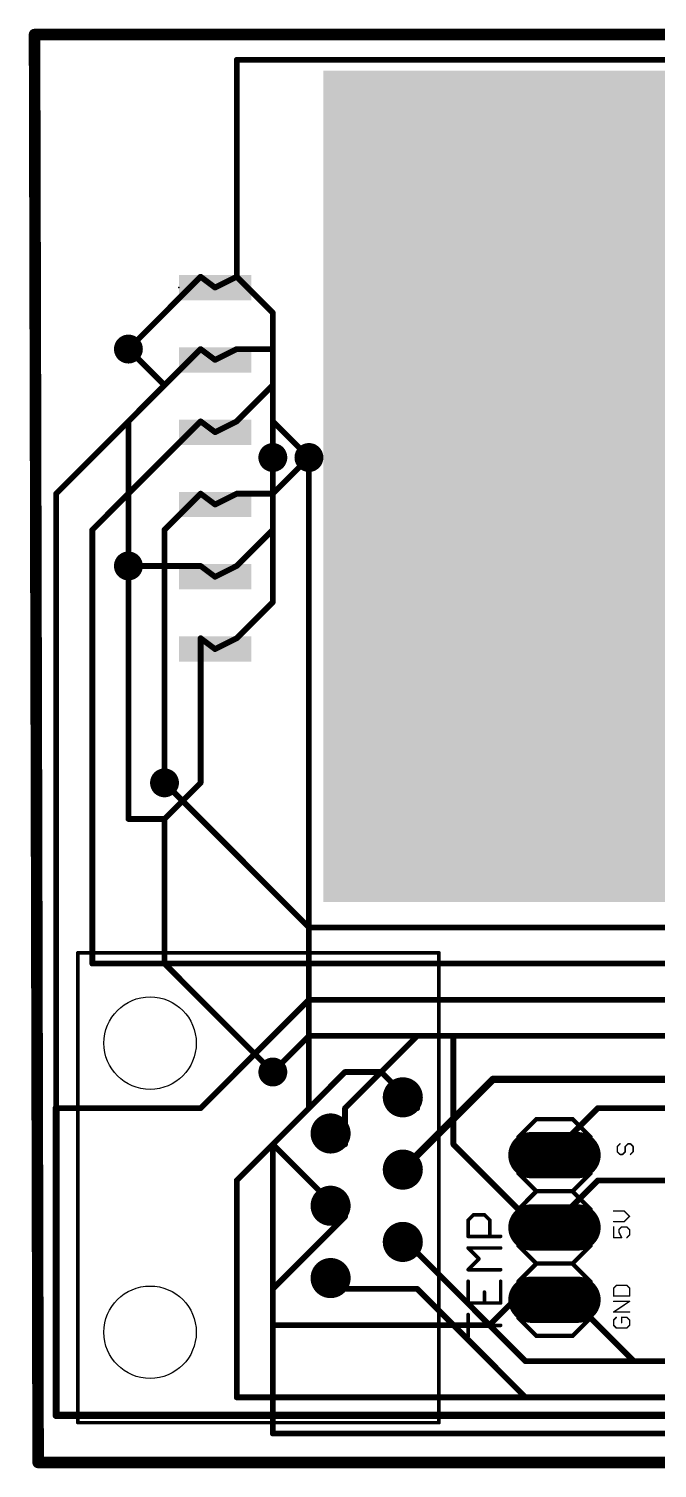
# Model space of a CAD drawing. Extents: x -2.2 to 88.8, y 2.6 to 53.2.
# Drawn here: x -2.2 to 19.9, y 2.6 to 53.2 of the extents above; entities that cross this region are included whole.
import ezdxf

# ---------------------------------------------------------------- set-up
doc = ezdxf.new("R2010")
doc.units = 0
for name, color, linetype in [('1', 22, 'CONTINUOUS'), ('16', 175, 'CONTINUOUS'), ('17', 82, 'CONTINUOUS'), ('18', 82, 'CONTINUOUS'), ('20', 7, 'CONTINUOUS'), ('21', 253, 'CONTINUOUS'), ('23', 7, 'CONTINUOUS'), ('25', 253, 'CONTINUOUS'), ('41', 22, 'CONTINUOUS'), ('42', 175, 'CONTINUOUS')]:
    doc.layers.add(name, color=color, linetype=linetype)

# ---------------------------------------------------------------- blocks, each defined once
blk = doc.blocks.new('RECT')
blk.add_solid([(-0.5, -0.5), (0.5, -0.5), (-0.5, 0.5), (0.5, 0.5)])
blk = doc.blocks.new('LONGP100')
at = {"const_width": 1}
blk.add_lwpolyline([(-0.5, 0), (0.5, 0)], dxfattribs=at)
at = {"const_width": 0.5}
for points in [[(-0.5, 0.25, 1), (-0.5, -0.25)], [(0.5, -0.25, 1), (0.5, 0.25)]]:
    blk.add_lwpolyline(points, format="xyb", dxfattribs=at)
blk = doc.blocks.new('ROUNDP')
at = {"const_width": 0.5}
blk.add_lwpolyline([(0, -0.25, 1), (0, 0.25, 1), (0, -0.25)], format="xyb", dxfattribs=at)
blk = doc.blocks.new('ROUNDV')
at = {"const_width": 0.5}
blk.add_lwpolyline([(0, -0.25, 1), (0, 0.25, 1), (0, -0.25)], format="xyb", dxfattribs=at)

msp = doc.modelspace()

# ---------------------------------------------------------------- linework, layer by layer
at = {"layer": '1'}
for points, const_width in [([(5.08, 44.45), (4.318, 44.069)], 0.2032), ([(5.08, 44.45), (6.35, 43.18)], 0.2032), ([(6.35, 43.18), (6.35, 40.64)], 0.2032), ([(2.54, 40.64), (1.27, 41.91)], 0.2032), ([(3.81, 41.91), (2.54, 40.64)], 0.2032), ([(3.81, 41.91), (4.318, 41.529)], 0.2032), ([(2.54, 40.64), (1.27, 39.37)], 0.2032), ([(6.35, 40.64), (5.08, 39.37)], 0.2032), ([(6.35, 40.64), (6.35, 39.37)], 0.2032), ([(1.27, 39.37), (1.27, 34.29)], 0.2032), ([(5.08, 39.37), (4.318, 38.989)], 0.2032), ([(6.35, 39.37), (7.62, 38.1)], 0.2032), ([(6.35, 38.1), (6.35, 35.56)], 0.2032), ([(7.62, 15.24), (7.62, 38.1)], 0.2032), ([(2.54, 35.56), (3.81, 36.83)], 0.2032), ([(3.81, 36.83), (4.318, 36.449)], 0.2032), ([(2.54, 26.67), (2.54, 35.56)], 0.2032), ([(6.35, 35.56), (5.08, 34.29)], 0.2032), ([(1.27, 34.29), (1.27, 25.4)], 0.2032), ([(5.08, 34.29), (4.318, 33.909)], 0.2032), ([(3.81, 26.67), (3.81, 31.75)], 0.2032), ([(3.81, 31.75), (4.318, 31.369)], 0.2032), ([(2.54, 25.4), (3.81, 26.67)], 0.2032), ([(1.27, 25.4), (2.54, 25.4)], 0.2032), ([(2.54, 25.4), (2.54, 20.32)], 0.2032), ([(2.54, 20.32), (6.35, 16.51)], 0.2032), ([(11.43, 17.78), (8.89, 15.24)], 0.2032), ([(30.48, 17.78), (11.43, 17.78)], 0.2032), ([(14.097, 16.256), (10.922, 13.081)], 0.254), ([(21.844, 16.256), (14.097, 16.256)], 0.254), ([(6.35, 13.97), (7.62, 15.24)], 0.2032), ([(8.89, 15.24), (8.89, 13.97)], 0.2032), ([(8.89, 13.97), (8.382, 14.351)], 0.2032), ([(8.89, 11.43), (6.35, 13.97)], 0.2032), ([(6.35, 13.97), (6.35, 3.81)], 0.2032), ([(16.51, 11.43), (17.78, 12.7)], 0.2032), ([(17.78, 12.7), (25.4, 12.7)], 0.2032), ([(8.89, 11.43), (8.382, 11.811)], 0.2032), ([(16.51, 11.43), (16.256, 11.049)], 0.2032), ([(11.43, 10.16), (10.922, 10.541)], 0.2032), ([(15.24, 6.35), (11.43, 10.16)], 0.2032), ([(8.89, 8.89), (8.382, 9.271)], 0.2032), ([(11.43, 8.89), (8.89, 8.89)], 0.2032), ([(15.24, 5.08), (11.43, 8.89)], 0.2032), ([(26.67, 6.35), (15.24, 6.35)], 0.2032), ([(27.94, 5.08), (15.24, 5.08)], 0.2032), ([(6.35, 3.81), (81.28, 3.81)], 0.2032)]:
    msp.add_lwpolyline(points, dxfattribs=dict(at, const_width=const_width))
for points, const_width in [([(5.1159, 44.4859, 1), (5.0441, 44.4141)], 0.1016), ([(5.1027, 44.4046, 1), (5.0573, 44.4954)], 0.1016), ([(4.2953, 44.1144, 1), (4.3407, 44.0236)], 0.1016), ([(6.4008, 43.18, 1), (6.2992, 43.18)], 0.1016), ([(6.3141, 43.1441, 1), (6.3859, 43.2159)], 0.1016), ([(1.3059, 41.9459, 1), (1.2341, 41.8741)], 0.1016), ([(3.8405, 41.9506, 1), (3.7795, 41.8694)], 0.1016), ([(3.8459, 41.8741, 1), (3.7741, 41.9459)], 0.1016), ([(4.2875, 41.4884, 1), (4.3485, 41.5696)], 0.1016), ([(2.5041, 40.6759, 1), (2.5759, 40.6041)], 0.1016), ([(2.5759, 40.6041, 1), (2.5041, 40.6759)], 0.1016), ([(2.5041, 40.6041, 1), (2.5759, 40.6759)], 0.1016), ([(6.4008, 40.64, 1), (6.2992, 40.64)], 0.1016), ([(6.2992, 40.64, 1), (6.4008, 40.64)], 0.1016), ([(6.3859, 40.6041, 1), (6.3141, 40.6759)], 0.1016), ([(1.3208, 39.37, 1), (1.2192, 39.37)], 0.1016), ([(1.2341, 39.4059, 1), (1.3059, 39.3341)], 0.1016), ([(5.0441, 39.4059, 1), (5.1159, 39.3341)], 0.1016), ([(5.1027, 39.3246, 1), (5.0573, 39.4154)], 0.1016), ([(6.3859, 39.4059, 1), (6.3141, 39.3341)], 0.1016), ([(4.2953, 39.0344, 1), (4.3407, 38.9436)], 0.1016), ([(6.2992, 39.37, 1), (6.4008, 39.37)], 0.1016), ([(6.4008, 38.1, 1), (6.2992, 38.1)], 0.1016), ([(7.6708, 38.1, 1), (7.5692, 38.1)], 0.1016), ([(7.5841, 38.0641, 1), (7.6559, 38.1359)], 0.1016), ([(3.8405, 36.8706, 1), (3.7795, 36.7894)], 0.1016), ([(3.8459, 36.7941, 1), (3.7741, 36.8659)], 0.1016), ([(4.2875, 36.4084, 1), (4.3485, 36.4896)], 0.1016), ([(2.5908, 35.56, 1), (2.4892, 35.56)], 0.1016), ([(2.5041, 35.5959, 1), (2.5759, 35.5241)], 0.1016), ([(6.2992, 35.56, 1), (6.4008, 35.56)], 0.1016), ([(6.3859, 35.5241, 1), (6.3141, 35.5959)], 0.1016), ([(1.3208, 34.29, 1), (1.2192, 34.29)], 0.1016), ([(5.1027, 34.2446, 1), (5.0573, 34.3354)], 0.1016), ([(1.2192, 34.29, 1), (1.3208, 34.29)], 0.1016), ([(4.2953, 33.9544, 1), (4.3407, 33.8636)], 0.1016), ([(5.0441, 34.3259, 1), (5.1159, 34.2541)], 0.1016), ([(3.8608, 31.75, 1), (3.7592, 31.75)], 0.1016), ([(3.8405, 31.7906, 1), (3.7795, 31.7094)], 0.1016), ([(4.2875, 31.3284, 1), (4.3485, 31.4096)], 0.1016), ([(2.4892, 26.67, 1), (2.5908, 26.67)], 0.1016), ([(3.7592, 26.67, 1), (3.8608, 26.67)], 0.1016), ([(3.8459, 26.6341, 1), (3.7741, 26.7059)], 0.1016), ([(1.27, 25.4508, 1), (1.27, 25.3492)], 0.1016), ([(1.2192, 25.4, 1), (1.3208, 25.4)], 0.1016), ([(2.5908, 25.4, 1), (2.4892, 25.4)], 0.1016), ([(2.5041, 25.4359, 1), (2.5759, 25.3641)], 0.1016), ([(2.54, 25.3492, 1), (2.54, 25.4508)], 0.1016), ([(2.5759, 20.3559, 1), (2.5041, 20.2841)], 0.1016), ([(2.4892, 20.32, 1), (2.5908, 20.32)], 0.1016), ([(11.43, 17.8308, 1), (11.43, 17.7292)], 0.1016), ([(11.4659, 17.7441, 1), (11.3941, 17.8159)], 0.1016), ([(6.3141, 16.4741, 1), (6.3859, 16.5459)], 0.1016), ([(14.097, 16.3195, 1), (14.097, 16.1925)], 0.127), ([(14.1419, 16.2111, 1), (14.0521, 16.3009)], 0.127), ([(7.5692, 15.24, 1), (7.6708, 15.24)], 0.1016), ([(7.6559, 15.2041, 1), (7.5841, 15.2759)], 0.1016), ([(8.9408, 15.24, 1), (8.8392, 15.24)], 0.1016), ([(8.8541, 15.2759, 1), (8.9259, 15.2041)], 0.1016), ([(8.4125, 14.3916, 1), (8.3515, 14.3104)], 0.1016), ([(6.3859, 14.0059, 1), (6.3141, 13.9341)], 0.1016), ([(6.4008, 13.97, 1), (6.2992, 13.97)], 0.1016), ([(6.3141, 14.0059, 1), (6.3859, 13.9341)], 0.1016), ([(8.8392, 13.97, 1), (8.9408, 13.97)], 0.1016), ([(8.8595, 13.9294, 1), (8.9205, 14.0106)], 0.1016), ([(10.8771, 13.1259, 1), (10.9669, 13.0361)], 0.127), ([(17.78, 12.7508, 1), (17.78, 12.6492)], 0.1016), ([(17.8159, 12.6641, 1), (17.7441, 12.7359)], 0.1016), ([(8.4125, 11.8516, 1), (8.3515, 11.7704)], 0.1016), ([(8.8541, 11.3941, 1), (8.9259, 11.4659)], 0.1016), ([(8.8595, 11.3894, 1), (8.9205, 11.4706)], 0.1016), ([(16.2137, 11.0772, 1), (16.2983, 11.0208)], 0.1016), ([(16.4741, 11.4659, 1), (16.5459, 11.3941)], 0.1016), ([(16.5523, 11.4018, 1), (16.4677, 11.4582)], 0.1016), ([(10.9525, 10.5816, 1), (10.8915, 10.5004)], 0.1016), ([(11.4659, 10.1959, 1), (11.3941, 10.1241)], 0.1016), ([(11.3995, 10.1194, 1), (11.4605, 10.2006)], 0.1016), ([(8.4125, 9.3116, 1), (8.3515, 9.2304)], 0.1016), ([(8.89, 8.9408, 1), (8.89, 8.8392)], 0.1016), ([(8.8595, 8.8494, 1), (8.9205, 8.9306)], 0.1016), ([(11.4659, 8.9259, 1), (11.3941, 8.8541)], 0.1016), ([(11.43, 8.8392, 1), (11.43, 8.9408)], 0.1016), ([(15.24, 6.4008, 1), (15.24, 6.2992)], 0.1016), ([(15.2041, 6.3141, 1), (15.2759, 6.3859)], 0.1016), ([(15.24, 5.1308, 1), (15.24, 5.0292)], 0.1016), ([(15.2041, 5.0441, 1), (15.2759, 5.1159)], 0.1016), ([(6.35, 3.8608, 1), (6.35, 3.7592)], 0.1016), ([(6.2992, 3.81, 1), (6.4008, 3.81)], 0.1016)]:
    msp.add_lwpolyline(points, format="xyb", dxfattribs=dict(at, const_width=const_width))
at = {"layer": '16'}
for points, const_width in [([(5.08, 52.07), (5.08, 44.45)], 0.2032), ([(77.47, 52.07), (5.08, 52.07)], 0.2032), ([(1.27, 41.91), (3.81, 44.45)], 0.2032), ([(3.81, 44.45), (4.318, 44.069)], 0.2032), ([(5.08, 44.45), (4.318, 44.069)], 0.2032), ([(-1.27, 36.83), (3.81, 41.91)], 0.2032), ([(3.81, 41.91), (4.318, 41.529)], 0.2032), ([(5.08, 41.91), (4.318, 41.529)], 0.2032), ([(5.08, 41.91), (6.35, 41.91)], 0.2032), ([(6.35, 41.91), (6.35, 38.1)], 0.2032), ([(0, 35.56), (3.81, 39.37)], 0.2032), ([(3.81, 39.37), (4.318, 38.989)], 0.2032), ([(7.62, 38.1), (6.35, 36.83)], 0.2032), ([(-1.27, 15.24), (-1.27, 36.83)], 0.2032), ([(5.08, 36.83), (4.318, 36.449)], 0.2032), ([(5.08, 36.83), (6.35, 36.83)], 0.2032), ([(6.35, 36.83), (6.35, 33.02)], 0.2032), ([(0, 20.32), (0, 35.56)], 0.2032), ([(1.27, 34.29), (3.81, 34.29)], 0.2032), ([(3.81, 34.29), (4.318, 33.909)], 0.2032), ([(6.35, 33.02), (5.08, 31.75)], 0.2032), ([(5.08, 31.75), (4.318, 31.369)], 0.2032), ([(7.62, 21.59), (2.54, 26.67)], 0.2032), ([(52.07, 21.59), (7.62, 21.59)], 0.2032), ([(55.88, 20.32), (0, 20.32)], 0.2032), ([(7.62, 19.05), (3.81, 15.24)], 0.2032), ([(66.04, 19.05), (7.62, 19.05)], 0.2032), ([(6.35, 16.51), (7.62, 17.78)], 0.2032), ([(7.62, 17.78), (12.7, 17.78)], 0.2032), ([(12.7, 17.78), (12.7, 13.97)], 0.2032), ([(5.08, 12.7), (8.89, 16.51)], 0.2032), ([(8.89, 16.51), (10.16, 16.51)], 0.2032), ([(10.16, 16.51), (11.43, 15.24)], 0.2032), ([(11.43, 15.24), (10.922, 15.621)], 0.2032), ([(-1.27, 4.445), (-1.27, 15.24)], 0.254), ([(3.81, 15.24), (-1.27, 15.24)], 0.2032), ([(16.51, 13.97), (17.78, 15.24)], 0.2032), ([(17.78, 15.24), (43.18, 15.24)], 0.2032), ([(12.7, 13.97), (15.24, 11.43)], 0.2032), ([(16.51, 13.97), (16.256, 13.589)], 0.2032), ([(5.08, 5.08), (5.08, 12.7)], 0.2032), ([(8.89, 11.43), (8.382, 11.811)], 0.2032), ([(6.35, 8.89), (8.89, 11.43)], 0.2032), ([(15.24, 11.43), (16.256, 11.049)], 0.2032), ([(6.35, 7.62), (6.35, 8.89)], 0.2032), ([(15.24, 8.89), (13.97, 7.62)], 0.2032), ([(15.24, 8.89), (16.256, 8.509)], 0.2032), ([(16.51, 8.89), (16.256, 8.509)], 0.2032), ([(16.51, 8.89), (19.05, 6.35)], 0.2032), ([(13.97, 7.62), (6.35, 7.62)], 0.2032), ([(19.05, 6.35), (31.75, 6.35)], 0.2032), ([(33.02, 5.08), (5.08, 5.08)], 0.2032), ([(37.465, 4.445), (-1.27, 4.445)], 0.254)]:
    msp.add_lwpolyline(points, dxfattribs=dict(at, const_width=const_width))
for points, const_width in [([(5.1308, 52.07, 1), (5.0292, 52.07)], 0.1016), ([(5.08, 52.1208, 1), (5.08, 52.0192)], 0.1016), ([(3.8405, 44.4906, 1), (3.7795, 44.4094)], 0.1016), ([(3.8459, 44.4141, 1), (3.7741, 44.4859)], 0.1016), ([(5.1027, 44.4046, 1), (5.0573, 44.4954)], 0.1016), ([(4.2953, 44.1144, 1), (4.3407, 44.0236)], 0.1016), ([(4.2875, 44.0284, 1), (4.3485, 44.1096)], 0.1016), ([(5.0292, 44.45, 1), (5.1308, 44.45)], 0.1016), ([(1.2341, 41.9459, 1), (1.3059, 41.8741)], 0.1016), ([(3.8405, 41.9506, 1), (3.7795, 41.8694)], 0.1016), ([(3.8459, 41.8741, 1), (3.7741, 41.9459)], 0.1016), ([(5.08, 41.9608, 1), (5.08, 41.8592)], 0.1016), ([(5.1027, 41.8646, 1), (5.0573, 41.9554)], 0.1016), ([(6.4008, 41.91, 1), (6.2992, 41.91)], 0.1016), ([(6.35, 41.8592, 1), (6.35, 41.9608)], 0.1016), ([(4.2953, 41.5744, 1), (4.3407, 41.4836)], 0.1016), ([(4.2875, 41.4884, 1), (4.3485, 41.5696)], 0.1016), ([(3.8405, 39.4106, 1), (3.7795, 39.3294)], 0.1016), ([(3.8459, 39.3341, 1), (3.7741, 39.4059)], 0.1016), ([(4.2875, 38.9484, 1), (4.3485, 39.0296)], 0.1016), ([(6.2992, 38.1, 1), (6.4008, 38.1)], 0.1016), ([(7.6559, 38.0641, 1), (7.5841, 38.1359)], 0.1016), ([(-1.2192, 36.83, 1), (-1.3208, 36.83)], 0.1016), ([(5.08, 36.8808, 1), (5.08, 36.7792)], 0.1016), ([(5.1027, 36.7846, 1), (5.0573, 36.8754)], 0.1016), ([(6.4008, 36.83, 1), (6.2992, 36.83)], 0.1016), ([(6.35, 36.7792, 1), (6.35, 36.8808)], 0.1016), ([(-1.3059, 36.8659, 1), (-1.2341, 36.7941)], 0.1016), ([(4.2953, 36.4944, 1), (4.3407, 36.4036)], 0.1016), ([(6.3141, 36.8659, 1), (6.3859, 36.7941)], 0.1016), ([(0.0508, 35.56, 1), (-0.0508, 35.56)], 0.1016), ([(-0.0359, 35.5959, 1), (0.0359, 35.5241)], 0.1016), ([(1.27, 34.3408, 1), (1.27, 34.2392)], 0.1016), ([(3.8405, 34.3306, 1), (3.7795, 34.2494)], 0.1016), ([(3.81, 34.2392, 1), (3.81, 34.3408)], 0.1016), ([(4.2875, 33.8684, 1), (4.3485, 33.9496)], 0.1016), ([(6.2992, 33.02, 1), (6.4008, 33.02)], 0.1016), ([(6.3859, 32.9841, 1), (6.3141, 33.0559)], 0.1016), ([(4.2953, 31.4144, 1), (4.3407, 31.3236)], 0.1016), ([(5.0441, 31.7859, 1), (5.1159, 31.7141)], 0.1016), ([(5.1027, 31.7046, 1), (5.0573, 31.7954)], 0.1016), ([(2.5759, 26.7059, 1), (2.5041, 26.6341)], 0.1016), ([(7.62, 21.6408, 1), (7.62, 21.5392)], 0.1016), ([(7.5841, 21.5541, 1), (7.6559, 21.6259)], 0.1016), ([(0, 20.3708, 1), (0, 20.2692)], 0.1016), ([(-0.0508, 20.32, 1), (0.0508, 20.32)], 0.1016), ([(7.62, 19.1008, 1), (7.62, 18.9992)], 0.1016), ([(7.6559, 19.0141, 1), (7.5841, 19.0859)], 0.1016), ([(7.62, 17.8308, 1), (7.62, 17.7292)], 0.1016), ([(7.6559, 17.7441, 1), (7.5841, 17.8159)], 0.1016), ([(12.7508, 17.78, 1), (12.6492, 17.78)], 0.1016), ([(12.7, 17.7292, 1), (12.7, 17.8308)], 0.1016), ([(6.3141, 16.5459, 1), (6.3859, 16.4741)], 0.1016), ([(8.89, 16.5608, 1), (8.89, 16.4592)], 0.1016), ([(8.9259, 16.4741, 1), (8.8541, 16.5459)], 0.1016), ([(10.1959, 16.5459, 1), (10.1241, 16.4741)], 0.1016), ([(10.16, 16.4592, 1), (10.16, 16.5608)], 0.1016), ([(10.9525, 15.6616, 1), (10.8915, 15.5804)], 0.1016), ([(-1.2065, 15.24, 1), (-1.3335, 15.24)], 0.127), ([(-1.27, 15.2908, 1), (-1.27, 15.1892)], 0.1016), ([(-1.3208, 15.24, 1), (-1.2192, 15.24)], 0.1016), ([(3.7741, 15.2759, 1), (3.8459, 15.2041)], 0.1016), ([(3.81, 15.1892, 1), (3.81, 15.2908)], 0.1016), ([(11.3941, 15.2041, 1), (11.4659, 15.2759)], 0.1016), ([(11.3995, 15.1994, 1), (11.4605, 15.2806)], 0.1016), ([(17.78, 15.2908, 1), (17.78, 15.1892)], 0.1016), ([(17.8159, 15.2041, 1), (17.7441, 15.2759)], 0.1016), ([(12.7359, 14.0059, 1), (12.6641, 13.9341)], 0.1016), ([(12.6492, 13.97, 1), (12.7508, 13.97)], 0.1016), ([(16.2137, 13.6172, 1), (16.2983, 13.5608)], 0.1016), ([(16.4741, 14.0059, 1), (16.5459, 13.9341)], 0.1016), ([(16.5523, 13.9418, 1), (16.4677, 13.9982)], 0.1016), ([(5.1308, 12.7, 1), (5.0292, 12.7)], 0.1016), ([(5.0441, 12.7359, 1), (5.1159, 12.6641)], 0.1016), ([(8.4125, 11.8516, 1), (8.3515, 11.7704)], 0.1016), ([(8.9259, 11.3941, 1), (8.8541, 11.4659)], 0.1016), ([(8.8595, 11.3894, 1), (8.9205, 11.4706)], 0.1016), ([(15.2578, 11.4776, 1), (15.2222, 11.3824)], 0.1016), ([(15.2041, 11.3941, 1), (15.2759, 11.4659)], 0.1016), ([(16.2382, 11.0014, 1), (16.2738, 11.0966)], 0.1016), ([(6.4008, 8.89, 1), (6.2992, 8.89)], 0.1016), ([(6.3141, 8.9259, 1), (6.3859, 8.8541)], 0.1016), ([(15.2578, 8.9376, 1), (15.2222, 8.8424)], 0.1016), ([(15.2759, 8.8541, 1), (15.2041, 8.9259)], 0.1016), ([(16.2382, 8.4614, 1), (16.2738, 8.5566)], 0.1016), ([(16.5459, 8.9259, 1), (16.4741, 8.8541)], 0.1016), ([(16.5523, 8.8618, 1), (16.4677, 8.9182)], 0.1016), ([(16.2137, 8.5372, 1), (16.2983, 8.4808)], 0.1016), ([(6.35, 7.6708, 1), (6.35, 7.5692)], 0.1016), ([(6.2992, 7.62, 1), (6.4008, 7.62)], 0.1016), ([(13.9341, 7.6559, 1), (14.0059, 7.5841)], 0.1016), ([(13.97, 7.5692, 1), (13.97, 7.6708)], 0.1016), ([(19.05, 6.4008, 1), (19.05, 6.2992)], 0.1016), ([(19.0141, 6.3141, 1), (19.0859, 6.3859)], 0.1016), ([(5.08, 5.1308, 1), (5.08, 5.0292)], 0.1016), ([(5.0292, 5.08, 1), (5.1308, 5.08)], 0.1016), ([(-1.27, 4.5085, 1), (-1.27, 4.3815)], 0.127), ([(-1.3335, 4.445, 1), (-1.2065, 4.445)], 0.127)]:
    msp.add_lwpolyline(points, format="xyb", dxfattribs=dict(at, const_width=const_width))
at = {"layer": '20', "const_width": 0.4064}
for points in [[(-1.905, 2.794), (-2.032, 52.959)], [(-2.032, 52.959), (88.519, 52.959)], [(88.646, 2.794), (-1.905, 2.794)]]:
    msp.add_lwpolyline(points, dxfattribs=at)
at = {"layer": '20', "const_width": 0.2032}
for points in [[(-1.9304, 52.9593, 1), (-2.1336, 52.9587)], [(-2.032, 53.0606, 1), (-2.032, 52.8574)], [(-1.905, 2.8956, 1), (-1.905, 2.6924)], [(-2.0066, 2.7937, 1), (-1.8034, 2.7943)]]:
    msp.add_lwpolyline(points, format="xyb", dxfattribs=at)
at = {"layer": '20'}
for centre in [(2.032, 17.526), (2.032, 7.366)]:
    msp.add_circle(centre, 1.625, dxfattribs=at)
at = {"layer": '21'}
for points, const_width in [([(12.192, 20.701), (-0.508, 20.701)], 0.127), ([(-0.508, 20.701), (-0.508, 4.191)], 0.127), ([(12.192, 4.191), (12.192, 20.701)], 0.127), ([(14.986, 14.224), (15.621, 14.859)], 0.1524), ([(15.621, 14.859), (16.891, 14.859)], 0.1524), ([(16.891, 14.859), (17.526, 14.224)], 0.1524), ([(14.986, 12.954), (14.986, 14.224)], 0.1524), ([(17.526, 14.224), (17.526, 12.954)], 0.1524), ([(18.5585, 13.9873), (18.4653, 13.894)], 0.0508), ([(18.4653, 13.894), (18.4653, 13.7076)], 0.0508), ([(18.4653, 13.7076), (18.5585, 13.6144)], 0.0508), ([(18.6517, 13.6144), (18.745, 13.7076)], 0.0508), ([(18.745, 13.894), (18.8382, 13.9873)], 0.0508), ([(18.745, 13.7076), (18.745, 13.894)], 0.0508), ([(18.8382, 13.9873), (18.9314, 13.9873)], 0.0508), ([(18.9314, 13.9873), (19.0246, 13.894)], 0.0508), ([(19.0246, 13.7076), (18.9314, 13.6144)], 0.0508), ([(19.0246, 13.894), (19.0246, 13.7076)], 0.0508), ([(18.5585, 13.6144), (18.6517, 13.6144)], 0.0508), ([(15.621, 12.319), (14.986, 12.954)], 0.1524), ([(17.526, 12.954), (16.891, 12.319)], 0.1524), ([(14.986, 11.684), (15.621, 12.319)], 0.1524), ([(15.621, 12.319), (16.891, 12.319)], 0.1524), ([(16.891, 12.319), (17.526, 11.684)], 0.1524), ([(14.986, 10.414), (14.986, 11.684)], 0.1524), ([(17.526, 11.684), (17.526, 10.414)], 0.1524), ([(18.7112, 11.6276), (18.3383, 11.6276)], 0.0508), ([(18.8976, 11.4411), (18.7112, 11.6276)], 0.0508), ([(18.3383, 11.2547), (18.7112, 11.2547)], 0.0508), ([(18.7112, 11.2547), (18.8976, 11.4411)], 0.0508), ([(18.3383, 11.0663), (18.3383, 10.6934)], 0.0508), ([(18.3383, 10.6934), (18.618, 10.6934)], 0.0508), ([(18.5248, 10.973), (18.618, 11.0663)], 0.0508), ([(18.5248, 10.8798), (18.5248, 10.973)], 0.0508), ([(18.618, 10.6934), (18.5248, 10.8798)], 0.0508), ([(18.618, 11.0663), (18.8044, 11.0663)], 0.0508), ([(18.8044, 11.0663), (18.8976, 10.973)], 0.0508), ([(18.8976, 10.7866), (18.8044, 10.6934)], 0.0508), ([(18.8976, 10.973), (18.8976, 10.7866)], 0.0508), ([(15.621, 9.779), (14.986, 10.414)], 0.1524), ([(17.526, 10.414), (16.891, 9.779)], 0.1524), ([(14.986, 9.144), (15.621, 9.779)], 0.1524), ([(15.621, 9.779), (16.891, 9.779)], 0.1524), ([(16.891, 9.779), (17.526, 9.144)], 0.1524), ([(14.986, 7.874), (14.986, 9.144)], 0.1524), ([(17.526, 9.144), (17.526, 7.874)], 0.1524), ([(18.4315, 9.0139), (18.3383, 8.9207)], 0.0508), ([(18.3383, 8.9207), (18.3383, 8.641)], 0.0508), ([(18.3383, 8.641), (18.8976, 8.641)], 0.0508), ([(18.8044, 9.0139), (18.4315, 9.0139)], 0.0508), ([(18.8976, 8.9207), (18.8044, 9.0139)], 0.0508), ([(18.8976, 8.641), (18.8976, 8.9207)], 0.0508), ([(18.3383, 8.0797), (18.8976, 8.4526)], 0.0508), ([(18.8976, 8.4526), (18.3383, 8.4526)], 0.0508), ([(18.8976, 8.0797), (18.3383, 8.0797)], 0.0508), ([(14.986, 7.874), (15.621, 7.239)], 0.1524), ([(16.891, 7.239), (17.526, 7.874)], 0.1524), ([(18.4315, 7.8913), (18.3383, 7.798)], 0.0508), ([(18.3383, 7.798), (18.3383, 7.6116)], 0.0508), ([(18.3383, 7.6116), (18.4315, 7.5184)], 0.0508), ([(18.8044, 7.8913), (18.618, 7.8913)], 0.0508), ([(18.618, 7.8913), (18.618, 7.7048)], 0.0508), ([(18.8976, 7.798), (18.8044, 7.8913)], 0.0508), ([(18.8044, 7.5184), (18.8976, 7.6116)], 0.0508), ([(18.8976, 7.6116), (18.8976, 7.798)], 0.0508), ([(15.621, 7.239), (16.891, 7.239)], 0.1524), ([(18.4315, 7.5184), (18.8044, 7.5184)], 0.0508), ([(-0.508, 4.191), (12.192, 4.191)], 0.127)]:
    msp.add_lwpolyline(points, dxfattribs=dict(at, const_width=const_width))
for points, const_width in [([(-0.508, 20.7327, 1), (-0.508, 20.6693)], 0.0635), ([(-0.4763, 20.701, 1), (-0.5397, 20.701)], 0.0635), ([(12.2238, 20.701, 1), (12.1602, 20.701)], 0.0635), ([(12.192, 20.6693, 1), (12.192, 20.7327)], 0.0635), ([(15.621, 14.8971, 1), (15.621, 14.8209)], 0.0762), ([(15.6479, 14.8321, 1), (15.5941, 14.8859)], 0.0762), ([(16.9179, 14.8859, 1), (16.8641, 14.8321)], 0.0762), ([(16.891, 14.8209, 1), (16.891, 14.8971)], 0.0762), ([(15.0241, 14.224, 1), (14.9479, 14.224)], 0.0762), ([(14.9591, 14.2509, 1), (15.0129, 14.1971)], 0.0762), ([(17.5641, 14.224, 1), (17.4879, 14.224)], 0.0762), ([(17.4991, 14.1971, 1), (17.5529, 14.2509)], 0.0762), ([(18.478, 13.894, 1), (18.4526, 13.894)], 0.0254), ([(18.4563, 13.903, 1), (18.4743, 13.8851)], 0.0254), ([(18.4743, 13.7166, 1), (18.4563, 13.6986)], 0.0254), ([(18.4526, 13.7076, 1), (18.478, 13.7076)], 0.0254), ([(18.5675, 13.9783, 1), (18.5496, 13.9962)], 0.0254), ([(18.7577, 13.894, 1), (18.7323, 13.894)], 0.0254), ([(18.736, 13.903, 1), (18.7539, 13.8851)], 0.0254), ([(18.7323, 13.7076, 1), (18.7577, 13.7076)], 0.0254), ([(18.7539, 13.6986, 1), (18.736, 13.7166)], 0.0254), ([(18.8382, 14, 1), (18.8382, 13.9746)], 0.0254), ([(18.8472, 13.9783, 1), (18.8292, 13.9962)], 0.0254), ([(18.9404, 13.9962, 1), (18.9224, 13.9783)], 0.0254), ([(18.9314, 13.9746, 1), (18.9314, 14)], 0.0254), ([(19.0373, 13.894, 1), (19.0119, 13.894)], 0.0254), ([(19.0119, 13.7076, 1), (19.0373, 13.7076)], 0.0254), ([(19.0156, 13.8851, 1), (19.0336, 13.903)], 0.0254), ([(19.0336, 13.6986, 1), (19.0156, 13.7166)], 0.0254), ([(18.5585, 13.6271, 1), (18.5585, 13.6017)], 0.0254), ([(18.5496, 13.6054, 1), (18.5675, 13.6234)], 0.0254), ([(18.6428, 13.6234, 1), (18.6607, 13.6054)], 0.0254), ([(18.6517, 13.6017, 1), (18.6517, 13.6271)], 0.0254), ([(18.9224, 13.6234, 1), (18.9404, 13.6054)], 0.0254), ([(14.9479, 12.954, 1), (15.0241, 12.954)], 0.0762), ([(15.0129, 12.9809, 1), (14.9591, 12.9271)], 0.0762), ([(17.4879, 12.954, 1), (17.5641, 12.954)], 0.0762), ([(17.5529, 12.9271, 1), (17.4991, 12.9809)], 0.0762), ([(15.621, 12.3571, 1), (15.621, 12.2809)], 0.0762), ([(15.6479, 12.2921, 1), (15.5941, 12.3459)], 0.0762), ([(15.5941, 12.2921, 1), (15.6479, 12.3459)], 0.0762), ([(16.9179, 12.3459, 1), (16.8641, 12.2921)], 0.0762), ([(16.8641, 12.3459, 1), (16.9179, 12.2921)], 0.0762), ([(16.891, 12.2809, 1), (16.891, 12.3571)], 0.0762), ([(15.0241, 11.684, 1), (14.9479, 11.684)], 0.0762), ([(14.9591, 11.7109, 1), (15.0129, 11.6571)], 0.0762), ([(17.5641, 11.684, 1), (17.4879, 11.684)], 0.0762), ([(17.4991, 11.6571, 1), (17.5529, 11.7109)], 0.0762), ([(18.3383, 11.6403, 1), (18.3383, 11.6149)], 0.0254), ([(18.7202, 11.6365, 1), (18.7022, 11.6186)], 0.0254), ([(18.7112, 11.6149, 1), (18.7112, 11.6403)], 0.0254), ([(18.3383, 11.2674, 1), (18.3383, 11.242)], 0.0254), ([(18.7022, 11.2637, 1), (18.7202, 11.2457)], 0.0254), ([(18.7112, 11.242, 1), (18.7112, 11.2674)], 0.0254), ([(18.9066, 11.4322, 1), (18.8886, 11.4501)], 0.0254), ([(18.8886, 11.4322, 1), (18.9066, 11.4501)], 0.0254), ([(18.351, 11.0663, 1), (18.3256, 11.0663)], 0.0254), ([(18.3383, 10.7061, 1), (18.3383, 10.6807)], 0.0254), ([(18.3256, 10.6934, 1), (18.351, 10.6934)], 0.0254), ([(18.5361, 10.8855, 1), (18.5134, 10.8741)], 0.0254), ([(18.5374, 10.973, 1), (18.5121, 10.973)], 0.0254), ([(18.5158, 10.982, 1), (18.5337, 10.9641)], 0.0254), ([(18.5121, 10.8798, 1), (18.5374, 10.8798)], 0.0254), ([(18.618, 11.079, 1), (18.618, 11.0535)], 0.0254), ([(18.6066, 10.6877, 1), (18.6293, 10.6991)], 0.0254), ([(18.6269, 11.0573, 1), (18.609, 11.0752)], 0.0254), ([(18.618, 10.6807, 1), (18.618, 10.7061)], 0.0254), ([(18.8134, 11.0752, 1), (18.7954, 11.0573)], 0.0254), ([(18.7954, 10.7024, 1), (18.8134, 10.6844)], 0.0254), ([(18.8044, 11.0535, 1), (18.8044, 11.079)], 0.0254), ([(18.9103, 10.973, 1), (18.8849, 10.973)], 0.0254), ([(18.8849, 10.7866, 1), (18.9103, 10.7866)], 0.0254), ([(18.8886, 10.9641, 1), (18.9066, 10.982)], 0.0254), ([(18.9066, 10.7776, 1), (18.8886, 10.7956)], 0.0254), ([(14.9479, 10.414, 1), (15.0241, 10.414)], 0.0762), ([(15.0129, 10.4409, 1), (14.9591, 10.3871)], 0.0762), ([(17.4879, 10.414, 1), (17.5641, 10.414)], 0.0762), ([(17.5529, 10.3871, 1), (17.4991, 10.4409)], 0.0762), ([(15.621, 9.8171, 1), (15.621, 9.7409)], 0.0762), ([(15.6479, 9.7521, 1), (15.5941, 9.8059)], 0.0762), ([(15.5941, 9.7521, 1), (15.6479, 9.8059)], 0.0762), ([(16.9179, 9.8059, 1), (16.8641, 9.7521)], 0.0762), ([(16.8641, 9.8059, 1), (16.9179, 9.7521)], 0.0762), ([(16.891, 9.7409, 1), (16.891, 9.8171)], 0.0762), ([(15.0241, 9.144, 1), (14.9479, 9.144)], 0.0762), ([(14.9591, 9.1709, 1), (15.0129, 9.1171)], 0.0762), ([(17.5641, 9.144, 1), (17.4879, 9.144)], 0.0762), ([(17.4991, 9.1171, 1), (17.5529, 9.1709)], 0.0762), ([(18.351, 8.9207, 1), (18.3256, 8.9207)], 0.0254), ([(18.3293, 8.9296, 1), (18.3473, 8.9117)], 0.0254), ([(18.3383, 8.6537, 1), (18.3383, 8.6283)], 0.0254), ([(18.3256, 8.641, 1), (18.351, 8.641)], 0.0254), ([(18.4315, 9.0266, 1), (18.4315, 9.0012)], 0.0254), ([(18.4405, 9.0049, 1), (18.4226, 9.0228)], 0.0254), ([(18.8134, 9.0228, 1), (18.7954, 9.0049)], 0.0254), ([(18.8044, 9.0012, 1), (18.8044, 9.0266)], 0.0254), ([(18.9103, 8.9207, 1), (18.8849, 8.9207)], 0.0254), ([(18.8849, 8.641, 1), (18.9103, 8.641)], 0.0254), ([(18.8886, 8.9117, 1), (18.9066, 8.9296)], 0.0254), ([(18.8976, 8.6283, 1), (18.8976, 8.6537)], 0.0254), ([(18.3383, 8.4653, 1), (18.3383, 8.4399)], 0.0254), ([(18.3383, 8.0924, 1), (18.3383, 8.067)], 0.0254), ([(18.3313, 8.0903, 1), (18.3454, 8.0691)], 0.0254), ([(18.9046, 8.442, 1), (18.8906, 8.4631)], 0.0254), ([(18.8976, 8.4399, 1), (18.8976, 8.4653)], 0.0254), ([(18.8976, 8.067, 1), (18.8976, 8.0924)], 0.0254), ([(14.9479, 7.874, 1), (15.0241, 7.874)], 0.0762), ([(15.0129, 7.9009, 1), (14.9591, 7.8471)], 0.0762), ([(17.4879, 7.874, 1), (17.5641, 7.874)], 0.0762), ([(17.5529, 7.8471, 1), (17.4991, 7.9009)], 0.0762), ([(18.351, 7.798, 1), (18.3256, 7.798)], 0.0254), ([(18.3293, 7.807, 1), (18.3473, 7.7891)], 0.0254), ([(18.3473, 7.6206, 1), (18.3293, 7.6026)], 0.0254), ([(18.3256, 7.6116, 1), (18.351, 7.6116)], 0.0254), ([(18.4405, 7.8823, 1), (18.4226, 7.9002)], 0.0254), ([(18.618, 7.904, 1), (18.618, 7.8786)], 0.0254), ([(18.6307, 7.8913, 1), (18.6053, 7.8913)], 0.0254), ([(18.6053, 7.7048, 1), (18.6307, 7.7048)], 0.0254), ([(18.8134, 7.9002, 1), (18.7954, 7.8823)], 0.0254), ([(18.8044, 7.8786, 1), (18.8044, 7.904)], 0.0254), ([(18.9103, 7.798, 1), (18.8849, 7.798)], 0.0254), ([(18.8849, 7.6116, 1), (18.9103, 7.6116)], 0.0254), ([(18.8886, 7.7891, 1), (18.9066, 7.807)], 0.0254), ([(18.9066, 7.6026, 1), (18.8886, 7.6206)], 0.0254), ([(15.621, 7.2771, 1), (15.621, 7.2009)], 0.0762), ([(15.5941, 7.2121, 1), (15.6479, 7.2659)], 0.0762), ([(16.8641, 7.2659, 1), (16.9179, 7.2121)], 0.0762), ([(16.891, 7.2009, 1), (16.891, 7.2771)], 0.0762), ([(18.4315, 7.5311, 1), (18.4315, 7.5057)], 0.0254), ([(18.4226, 7.5094, 1), (18.4405, 7.5274)], 0.0254), ([(18.7954, 7.5274, 1), (18.8134, 7.5094)], 0.0254), ([(18.8044, 7.5057, 1), (18.8044, 7.5311)], 0.0254), ([(-0.5397, 4.191, 1), (-0.4763, 4.191)], 0.0635), ([(-0.508, 4.2227, 1), (-0.508, 4.1593)], 0.0635), ([(12.1602, 4.191, 1), (12.2238, 4.191)], 0.0635), ([(12.192, 4.1593, 1), (12.192, 4.2227)], 0.0635)]:
    msp.add_lwpolyline(points, format="xyb", dxfattribs=dict(at, const_width=const_width))
at = {"layer": '23'}
for p in [(3.048, 44.069), (4.318, 44.069), (16.256, 11.049), (12.192, 4.191)]:
    msp.add_point(p, dxfattribs=at)
at = {"layer": '25', "const_width": 0.127}
for points in [[(13.2197, 11.3065), (13.4104, 11.4971)], [(13.2197, 10.7345), (13.2197, 11.3065)], [(13.4104, 11.4971), (13.7917, 11.4971)], [(13.7917, 11.4971), (13.9824, 11.3065)], [(13.9824, 11.3065), (13.9824, 10.7345)], [(14.3637, 10.7345), (13.2197, 10.7345)], [(13.6011, 9.9464), (13.2197, 10.3277)], [(13.2197, 10.3277), (14.3637, 10.3277)], [(13.2197, 9.5651), (13.6011, 9.9464)], [(14.3637, 9.5651), (13.2197, 9.5651)], [(13.2197, 9.1583), (13.2197, 8.3957)], [(14.3637, 8.3957), (14.3637, 9.1583)], [(13.7917, 8.3957), (13.7917, 8.777)], [(13.2197, 8.3957), (14.3637, 8.3957)], [(13.2197, 7.2263), (13.2197, 7.9889)], [(14.3637, 7.6076), (13.2197, 7.6076)]]:
    msp.add_lwpolyline(points, dxfattribs=at)
at = {"layer": '25', "const_width": 0.0635}
for points in [[(13.2515, 11.3065, 1), (13.188, 11.3065)], [(13.1973, 11.3289, 1), (13.2422, 11.284)], [(13.4104, 11.5289, 1), (13.4104, 11.4654)], [(13.4328, 11.4747, 1), (13.3879, 11.5196)], [(13.8142, 11.5196, 1), (13.7693, 11.4747)], [(13.7917, 11.4654, 1), (13.7917, 11.5289)], [(14.0141, 11.3065, 1), (13.9506, 11.3065)], [(13.9599, 11.284, 1), (14.0048, 11.3289)], [(13.2197, 10.7662, 1), (13.2197, 10.7027)], [(13.188, 10.7345, 1), (13.2515, 10.7345)], [(13.9506, 10.7345, 1), (14.0141, 10.7345)], [(14.3637, 10.7027, 1), (14.3637, 10.7662)], [(13.2197, 10.3595, 1), (13.2197, 10.296)], [(13.2422, 10.3502, 1), (13.1973, 10.3053)], [(14.3637, 10.296, 1), (14.3637, 10.3595)], [(13.2197, 9.5968, 1), (13.2197, 9.5333)], [(13.1973, 9.5875, 1), (13.2422, 9.5426)], [(13.5786, 9.924, 1), (13.6235, 9.9689)], [(13.6235, 9.924, 1), (13.5786, 9.9689)], [(14.3637, 9.5333, 1), (14.3637, 9.5968)], [(13.2515, 9.1583, 1), (13.188, 9.1583)], [(14.3955, 9.1583, 1), (14.332, 9.1583)], [(13.8235, 8.777, 1), (13.76, 8.777)], [(13.2197, 8.4274, 1), (13.2197, 8.3639)], [(13.188, 8.3957, 1), (13.2515, 8.3957)], [(13.76, 8.3957, 1), (13.8235, 8.3957)], [(14.332, 8.3957, 1), (14.3955, 8.3957)], [(14.3637, 8.3639, 1), (14.3637, 8.4274)], [(13.2197, 7.6394, 1), (13.2197, 7.5759)], [(13.2515, 7.9889, 1), (13.188, 7.9889)], [(14.3637, 7.5759, 1), (14.3637, 7.6394)], [(13.188, 7.2263, 1), (13.2515, 7.2263)]]:
    msp.add_lwpolyline(points, format="xyb", dxfattribs=at)

# ---------------------------------------------------------------- block references
at = {"layer": '1', "xscale": 2.54, "yscale": 0.889}
for p in [(4.318, 44.069), (4.318, 41.529), (4.318, 38.989), (4.318, 36.449), (4.318, 33.909), (4.318, 31.369)]:
    msp.add_blockref('RECT', p, dxfattribs=at)
at = {"layer": '16', "xscale": 2.54, "yscale": 0.889}
for p in [(4.318, 44.069), (4.318, 41.529), (4.318, 38.989), (4.318, 36.449), (4.318, 33.909), (4.318, 31.369)]:
    msp.add_blockref('RECT', p, dxfattribs=at)
at = {"layer": '17'}
for name, p, xscale, yscale, rotation in [('ROUNDP', (10.922, 15.621), 1.4096, 1.4096, 90), ('ROUNDP', (10.922, 15.621), 1.4096, 1.4096, 90), ('ROUNDP', (8.382, 14.351), 1.4096, 1.4096, 90), ('ROUNDP', (8.382, 14.351), 1.4096, 1.4096, 90), ('LONGP100', (16.256, 13.589), 1.6256, 1.6256, 180), ('LONGP100', (16.256, 13.589), 1.6256, 1.6256, 180), ('ROUNDP', (10.922, 13.081), 1.4096, 1.4096, 90), ('ROUNDP', (10.922, 13.081), 1.4096, 1.4096, 90), ('ROUNDP', (8.382, 11.811), 1.4096, 1.4096, 90), ('ROUNDP', (8.382, 11.811), 1.4096, 1.4096, 90), ('LONGP100', (16.256, 11.049), 1.6256, 1.6256, 180), ('LONGP100', (16.256, 11.049), 1.6256, 1.6256, 180), ('ROUNDP', (10.922, 10.541), 1.4096, 1.4096, 90), ('ROUNDP', (10.922, 10.541), 1.4096, 1.4096, 90), ('ROUNDP', (8.382, 9.271), 1.4096, 1.4096, 90), ('ROUNDP', (8.382, 9.271), 1.4096, 1.4096, 90), ('LONGP100', (16.256, 8.509), 1.6256, 1.6256, 180), ('LONGP100', (16.256, 8.509), 1.6256, 1.6256, 180)]:
    msp.add_blockref(name, p, dxfattribs=dict(at, xscale=xscale, yscale=yscale, rotation=rotation))
at = {"layer": '18', "xscale": 1.016, "yscale": 1.016}
for p in [(1.27, 41.91), (1.27, 41.91), (6.35, 38.1), (6.35, 38.1), (7.62, 38.1), (7.62, 38.1), (1.27, 34.29), (1.27, 34.29), (2.54, 26.67), (2.54, 26.67), (6.35, 16.51), (6.35, 16.51)]:
    msp.add_blockref('ROUNDV', p, dxfattribs=at)
at = {"layer": '41', "xscale": 31.75, "yscale": 29.21}
msp.add_blockref('RECT', (24.003, 37.084), dxfattribs=at)
at = {"layer": '42', "xscale": 31.75, "yscale": 29.21}
msp.add_blockref('RECT', (24.003, 37.084), dxfattribs=at)

doc.saveas('drawing.dxf')
